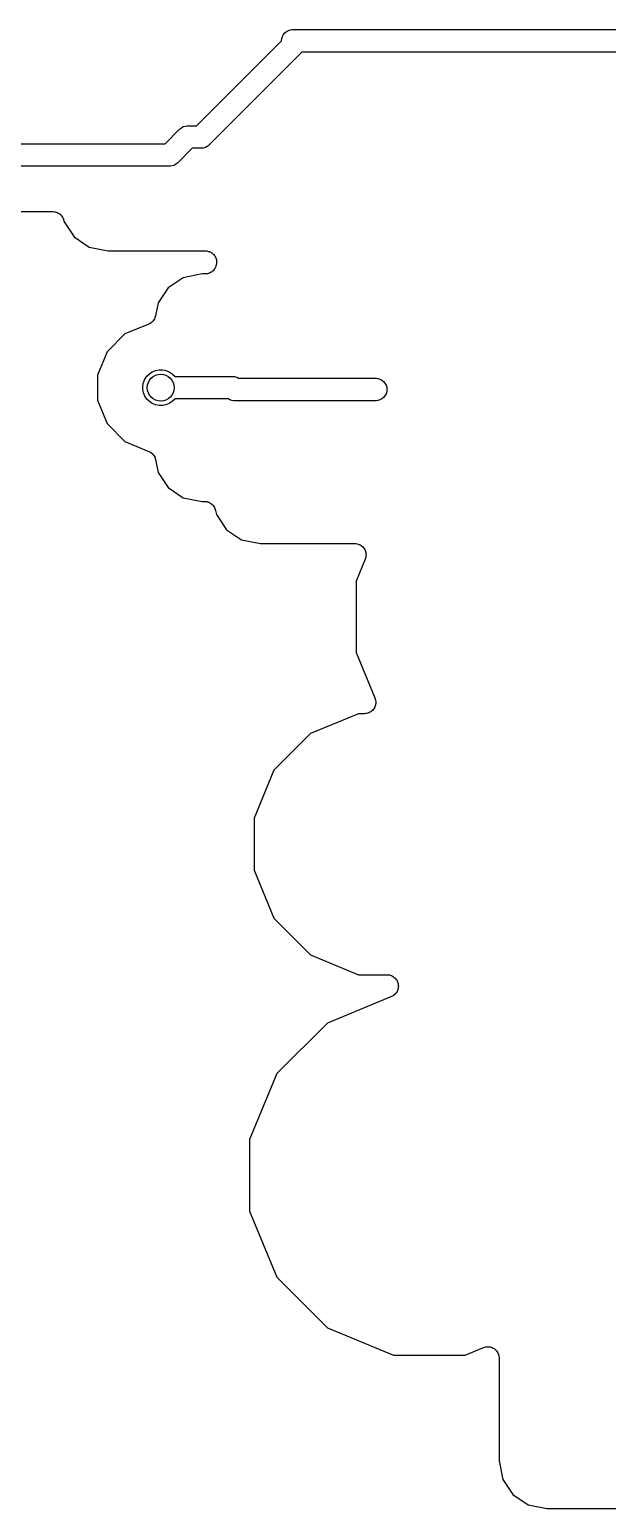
# Model space of a CAD drawing. Extents: x 0.4 to 11.3, y -7.9 to -0.4.
# Drawn here: x 5.871 to 6.126, y -2.863 to -2.213 of the extents above; entities that cross this region are included whole.
import ezdxf

# ---------------------------------------------------------------- set-up
doc = ezdxf.new("R2010")
doc.units = 0
doc.header["$MEASUREMENT"] = 0
doc.layers.add('BLACK', color=7, linetype='CONTINUOUS')

msp = doc.modelspace()

# ---------------------------------------------------------------- linework, layer by layer
at = {"layer": 'BLACK', "linetype": 'CONTINUOUS'}
for p, q in [((5.94481, -2.25492), (5.98226, -2.21747)), ((5.98226, -2.21747), (5.98235, -2.21655)), ((5.98235, -2.21655), (5.98264, -2.21563)), ((5.98264, -2.21563), (5.98309, -2.21477)), ((5.98309, -2.21477), (5.98371, -2.21402)), ((5.98371, -2.21402), (5.98446, -2.21341)), ((5.98446, -2.21341), (5.98531, -2.21295)), ((5.98531, -2.21295), (5.98624, -2.21267)), ((5.98624, -2.21267), (5.98696, -2.2126)), ((5.98696, -2.2126), (5.9872, -2.21257)), ((5.9872, -2.21257), (5.98745, -2.2126)), ((5.98745, -2.2126), (6.54602, -2.2126)), ((5.99051, -2.22314), (5.9505, -2.26315)), ((5.9907, -2.22298), (5.99051, -2.22314)), ((5.99086, -2.2228), (5.9907, -2.22298)), ((5.99115, -2.22244), (5.99086, -2.2228)), ((5.99086, -2.2228), (5.99086, -2.2228)), ((6.54422, -2.22244), (5.99115, -2.22244)), ((5.93103, -2.2628), (5.93729, -2.25653)), ((5.93729, -2.25653), (5.93745, -2.25635)), ((5.93745, -2.25635), (5.93777, -2.25608)), ((5.93777, -2.25608), (5.9382, -2.25573)), ((5.9382, -2.25573), (5.93905, -2.25527)), ((5.93905, -2.25527), (5.93998, -2.25499)), ((5.93998, -2.25499), (5.9407, -2.25492)), ((5.9407, -2.25492), (5.94094, -2.2549)), ((5.9407, -2.25492), (5.9407, -2.25492)), ((5.94094, -2.2549), (5.94119, -2.25492)), ((5.94119, -2.25492), (5.94481, -2.25492)), ((5.3093, -2.2628), (5.93103, -2.2628)), ((5.95035, -2.26334), (5.9496, -2.26395)), ((5.9505, -2.26315), (5.95035, -2.26334)), ((5.94298, -2.26476), (5.93672, -2.27103)), ((5.94661, -2.26476), (5.94298, -2.26476)), ((5.94685, -2.26479), (5.94661, -2.26476)), ((5.94709, -2.26476), (5.94685, -2.26479)), ((5.94782, -2.26469), (5.94709, -2.26476)), ((5.94709, -2.26476), (5.94709, -2.26476)), ((5.94874, -2.26441), (5.94782, -2.26469)), ((5.9496, -2.26395), (5.94874, -2.26441)), ((5.93283, -2.27264), (5.31109, -2.27264)), ((5.93307, -2.27266), (5.93283, -2.27264)), ((5.93331, -2.27264), (5.93307, -2.27266)), ((5.93404, -2.27257), (5.93331, -2.27264)), ((5.93331, -2.27264), (5.93331, -2.27264)), ((5.93496, -2.27229), (5.93404, -2.27257)), ((5.93582, -2.27183), (5.93496, -2.27229)), ((5.93657, -2.27121), (5.93582, -2.27183)), ((5.93672, -2.27103), (5.93657, -2.27121)), ((5.45462, -2.29264), (5.88167, -2.29264)), ((5.88167, -2.29264), (5.8817, -2.29264)), ((5.8817, -2.29264), (5.8817, -2.29264)), ((5.8817, -2.29264), (5.8817, -2.29264)), ((5.8817, -2.29264), (5.88174, -2.29264)), ((5.88174, -2.29264), (5.8822, -2.29269)), ((5.8822, -2.29269), (5.88267, -2.29274)), ((5.88267, -2.29274), (5.88269, -2.29274)), ((5.88269, -2.29274), (5.88271, -2.29275)), ((5.88271, -2.29275), (5.88315, -2.29289)), ((5.88315, -2.29289), (5.8836, -2.29303)), ((5.8836, -2.29303), (5.88362, -2.29304)), ((5.88362, -2.29304), (5.88364, -2.29304)), ((5.88364, -2.29304), (5.88405, -2.29327)), ((5.88405, -2.29327), (5.88446, -2.29349)), ((5.88446, -2.29349), (5.88447, -2.2935)), ((5.88447, -2.2935), (5.88449, -2.29351)), ((5.88449, -2.29351), (5.88485, -2.29381)), ((5.88485, -2.29381), (5.88521, -2.29411)), ((5.88521, -2.29411), (5.88522, -2.29413)), ((5.88522, -2.29413), (5.88524, -2.29414)), ((5.88524, -2.29414), (5.88553, -2.29451)), ((5.88553, -2.29451), (5.88583, -2.29487)), ((5.88583, -2.29487), (5.88584, -2.29488)), ((5.88584, -2.29488), (5.88585, -2.2949)), ((5.88585, -2.2949), (5.88607, -2.29532)), ((5.88607, -2.29532), (5.88629, -2.29573)), ((5.88629, -2.29573), (5.88629, -2.29575)), ((5.88629, -2.29575), (5.8863, -2.29576)), ((5.8863, -2.29576), (5.88643, -2.29621)), ((5.88643, -2.29621), (5.88657, -2.29666)), ((5.88657, -2.29666), (5.88667, -2.29717)), ((5.88667, -2.29717), (5.89109, -2.30379)), ((5.89109, -2.30379), (5.89771, -2.30821)), ((5.89771, -2.30821), (5.906, -2.30986)), ((5.906, -2.30986), (5.94869, -2.30986)), ((5.94869, -2.30986), (5.94873, -2.30986)), ((5.94873, -2.30986), (5.94873, -2.30986)), ((5.94873, -2.30986), (5.94873, -2.30986)), ((5.94873, -2.30986), (5.94876, -2.30986)), ((5.94876, -2.30986), (5.94924, -2.30991)), ((5.94924, -2.30991), (5.9497, -2.30996)), ((5.9497, -2.30996), (5.94972, -2.30997)), ((5.94972, -2.30997), (5.94973, -2.30997)), ((5.94973, -2.30997), (5.95019, -2.31011)), ((5.95019, -2.31011), (5.95064, -2.31025)), ((5.95064, -2.31025), (5.95065, -2.31026)), ((5.95065, -2.31026), (5.95066, -2.31026)), ((5.95066, -2.31026), (5.95108, -2.31049)), ((5.95108, -2.31049), (5.95149, -2.31072)), ((5.95149, -2.31072), (5.95151, -2.31073)), ((5.95151, -2.31073), (5.95152, -2.31073)), ((5.95152, -2.31073), (5.95188, -2.31104)), ((5.95188, -2.31104), (5.95224, -2.31134)), ((5.95224, -2.31134), (5.95225, -2.31135)), ((5.95225, -2.31135), (5.95227, -2.31136)), ((5.95227, -2.31136), (5.95256, -2.31173)), ((5.95256, -2.31173), (5.95286, -2.3121)), ((5.95286, -2.3121), (5.95287, -2.31211)), ((5.95287, -2.31211), (5.95288, -2.31212)), ((5.95288, -2.31212), (5.9531, -2.31254)), ((5.9531, -2.31254), (5.95332, -2.31296)), ((5.95332, -2.31296), (5.95332, -2.31297)), ((5.95332, -2.31297), (5.95333, -2.31299)), ((5.95333, -2.31299), (5.95346, -2.31344)), ((5.95346, -2.31344), (5.9536, -2.31389)), ((5.9536, -2.31389), (5.9536, -2.31391)), ((5.9536, -2.31391), (5.95361, -2.31392)), ((5.95364, -2.31536), (5.9536, -2.31583)), ((5.95361, -2.31392), (5.95365, -2.31439)), ((5.95369, -2.31489), (5.95364, -2.31536)), ((5.95365, -2.31439), (5.95369, -2.31486)), ((5.95369, -2.31486), (5.95369, -2.31488)), ((5.95369, -2.31488), (5.95369, -2.31489)), ((5.93905, -2.32171), (5.93243, -2.32613)), ((5.94734, -2.32006), (5.93905, -2.32171)), ((5.94865, -2.32006), (5.94734, -2.32006)), ((5.94912, -2.32002), (5.94865, -2.32006)), ((5.94959, -2.31997), (5.94912, -2.32002)), ((5.94961, -2.31997), (5.94959, -2.31997)), ((5.94963, -2.31997), (5.94961, -2.31997)), ((5.95007, -2.31983), (5.94963, -2.31997)), ((5.95052, -2.3197), (5.95007, -2.31983)), ((5.95054, -2.31969), (5.95052, -2.3197)), ((5.95056, -2.31968), (5.95054, -2.31969)), ((5.95097, -2.31946), (5.95056, -2.31968)), ((5.95139, -2.31925), (5.95097, -2.31946)), ((5.9514, -2.31924), (5.95139, -2.31925)), ((5.95142, -2.31923), (5.9514, -2.31924)), ((5.95179, -2.31893), (5.95142, -2.31923)), ((5.95215, -2.31864), (5.95179, -2.31893)), ((5.95216, -2.31862), (5.95215, -2.31864)), ((5.95218, -2.31861), (5.95216, -2.31862)), ((5.95248, -2.31825), (5.95218, -2.31861)), ((5.95278, -2.31789), (5.95248, -2.31825)), ((5.95279, -2.31787), (5.95278, -2.31789)), ((5.9528, -2.31786), (5.95279, -2.31787)), ((5.95302, -2.31745), (5.9528, -2.31786)), ((5.95325, -2.31703), (5.95302, -2.31745)), ((5.95326, -2.317), (5.95325, -2.31702)), ((5.95325, -2.31702), (5.95325, -2.31703)), ((5.9534, -2.31655), (5.95326, -2.317)), ((5.95354, -2.3161), (5.9534, -2.31655)), ((5.95355, -2.31607), (5.95354, -2.3161)), ((5.95356, -2.31604), (5.95355, -2.31607)), ((5.95355, -2.31607), (5.95355, -2.31607)), ((5.95355, -2.31607), (5.95355, -2.31607)), ((5.9536, -2.31583), (5.95356, -2.31604)), ((5.93243, -2.32613), (5.92801, -2.33275)), ((5.92801, -2.33275), (5.92688, -2.33844)), ((5.92511, -2.34133), (5.92475, -2.34162)), ((5.92547, -2.34104), (5.92511, -2.34133)), ((5.92549, -2.34102), (5.92547, -2.34104)), ((5.9255, -2.341), (5.92549, -2.34102)), ((5.9258, -2.34064), (5.9255, -2.341)), ((5.9261, -2.34029), (5.9258, -2.34064)), ((5.92611, -2.34027), (5.9261, -2.34029)), ((5.92613, -2.34025), (5.92611, -2.34027)), ((5.92635, -2.33984), (5.92613, -2.34025)), ((5.92657, -2.33944), (5.92635, -2.33984)), ((5.92658, -2.33941), (5.92657, -2.33944)), ((5.92659, -2.33939), (5.92658, -2.33941)), ((5.92672, -2.33895), (5.92659, -2.33939)), ((5.92687, -2.33851), (5.92672, -2.33895)), ((5.92688, -2.33844), (5.92687, -2.33846)), ((5.92687, -2.33846), (5.92687, -2.33846)), ((5.92687, -2.33846), (5.92687, -2.33846)), ((5.92687, -2.33846), (5.92687, -2.33851)), ((5.91334, -2.34645), (5.9055, -2.35429)), ((5.92389, -2.34208), (5.91334, -2.34645)), ((5.9243, -2.34186), (5.92389, -2.34208)), ((5.92471, -2.34165), (5.9243, -2.34186)), ((5.92473, -2.34163), (5.92471, -2.34165)), ((5.92475, -2.34162), (5.92473, -2.34163)), ((5.9055, -2.35429), (5.90126, -2.36453)), ((5.90126, -2.36453), (5.90126, -2.37562)), ((5.92156, -2.36778), (5.92216, -2.36635)), ((5.92216, -2.36635), (5.92302, -2.36506)), ((5.92302, -2.36506), (5.92411, -2.36396)), ((5.92411, -2.36396), (5.9254, -2.3631)), ((5.9254, -2.3631), (5.92684, -2.36251)), ((5.92684, -2.36251), (5.92836, -2.3622)), ((5.92836, -2.3622), (5.92991, -2.3622)), ((5.92991, -2.3622), (5.93143, -2.36251)), ((5.93143, -2.36251), (5.93286, -2.3631)), ((5.93286, -2.3631), (5.93415, -2.36396)), ((5.93415, -2.36396), (5.93525, -2.36506)), ((5.93525, -2.36506), (5.93532, -2.36516)), ((5.93532, -2.36516), (5.96039, -2.36516)), ((5.96039, -2.36516), (5.96063, -2.36513)), ((5.96063, -2.36513), (5.96087, -2.36516)), ((5.96087, -2.36516), (5.96087, -2.36516)), ((5.96087, -2.36516), (5.96159, -2.36523)), ((5.96159, -2.36523), (5.96252, -2.36551)), ((5.96252, -2.36551), (5.96334, -2.36594)), ((5.96334, -2.36594), (6.02386, -2.36594)), ((6.02386, -2.36594), (6.02459, -2.36602)), ((6.02459, -2.36602), (6.02551, -2.3663)), ((6.02551, -2.3663), (6.02637, -2.36675)), ((6.02637, -2.36675), (6.02712, -2.36737)), ((6.02712, -2.36737), (6.02773, -2.36812)), ((5.92126, -2.3693), (5.92156, -2.36778)), ((5.92126, -2.37085), (5.92126, -2.3693)), ((5.92156, -2.37238), (5.92126, -2.37085)), ((5.92216, -2.37381), (5.92156, -2.37238)), ((5.92302, -2.3751), (5.92216, -2.37381)), ((6.02773, -2.37361), (6.02712, -2.37436)), ((6.02773, -2.36812), (6.02819, -2.36897)), ((6.02819, -2.37276), (6.02773, -2.37361)), ((6.02819, -2.36897), (6.02847, -2.3699)), ((6.02847, -2.37183), (6.02819, -2.37276)), ((6.02847, -2.3699), (6.02857, -2.37087)), ((6.02857, -2.37087), (6.02847, -2.37183)), ((5.90126, -2.37562), (5.9055, -2.38587)), ((5.92411, -2.37619), (5.92302, -2.3751)), ((5.9254, -2.37706), (5.92411, -2.37619)), ((5.92684, -2.37765), (5.9254, -2.37706)), ((5.92836, -2.37795), (5.92684, -2.37765)), ((5.92991, -2.37795), (5.92836, -2.37795)), ((5.93143, -2.37765), (5.92991, -2.37795)), ((5.93286, -2.37706), (5.93143, -2.37765)), ((5.93415, -2.37619), (5.93286, -2.37706)), ((5.93525, -2.3751), (5.93415, -2.37619)), ((5.93532, -2.375), (5.93525, -2.3751)), ((5.95871, -2.375), (5.93532, -2.375)), ((5.95952, -2.37543), (5.95871, -2.375)), ((5.96045, -2.37572), (5.95952, -2.37543)), ((5.96118, -2.37579), (5.96045, -2.37572)), ((5.96142, -2.37581), (5.96118, -2.37579)), ((5.96118, -2.37579), (5.96118, -2.37579)), ((5.96166, -2.37579), (5.96142, -2.37581)), ((6.02386, -2.37579), (5.96166, -2.37579)), ((6.02459, -2.37572), (6.02386, -2.37579)), ((6.02551, -2.37543), (6.02459, -2.37572)), ((6.02637, -2.37498), (6.02551, -2.37543)), ((6.02712, -2.37436), (6.02637, -2.37498)), ((5.9055, -2.38587), (5.91334, -2.39371)), ((5.91334, -2.39371), (5.92389, -2.39808)), ((5.92389, -2.39808), (5.92391, -2.39808)), ((5.92391, -2.39808), (5.92391, -2.39809)), ((5.92391, -2.39809), (5.92391, -2.39809)), ((5.92391, -2.39809), (5.92395, -2.3981)), ((5.92395, -2.3981), (5.92436, -2.39833)), ((5.92436, -2.39833), (5.92477, -2.39855)), ((5.92477, -2.39855), (5.92479, -2.39856)), ((5.92479, -2.39856), (5.92481, -2.39858)), ((5.92481, -2.39858), (5.92516, -2.39887)), ((5.92516, -2.39887), (5.92552, -2.39917)), ((5.92552, -2.39917), (5.92554, -2.39919)), ((5.92554, -2.39919), (5.92555, -2.3992)), ((5.92555, -2.3992), (5.92584, -2.39957)), ((5.92584, -2.39957), (5.92614, -2.39993)), ((5.92614, -2.39993), (5.92615, -2.39995)), ((5.92615, -2.39995), (5.92616, -2.39997)), ((5.92616, -2.39997), (5.92638, -2.40038)), ((5.92638, -2.40038), (5.9266, -2.40079)), ((5.9266, -2.40079), (5.9266, -2.40081)), ((5.9266, -2.40081), (5.92661, -2.40083)), ((5.92661, -2.40083), (5.92674, -2.40128)), ((5.92674, -2.40128), (5.92688, -2.40172)), ((5.92688, -2.40172), (5.92801, -2.40741)), ((5.92801, -2.40741), (5.93243, -2.41403)), ((5.93243, -2.41403), (5.93905, -2.41845)), ((5.93905, -2.41845), (5.94734, -2.4201)), ((5.94734, -2.4201), (5.94834, -2.4201)), ((5.94834, -2.4201), (5.94837, -2.4201)), ((5.94837, -2.4201), (5.94837, -2.4201)), ((5.94837, -2.4201), (5.94837, -2.4201)), ((5.94837, -2.4201), (5.94841, -2.4201)), ((5.94841, -2.4201), (5.94888, -2.42015)), ((5.94888, -2.42015), (5.94934, -2.4202)), ((5.94934, -2.4202), (5.94936, -2.4202)), ((5.94936, -2.4202), (5.94938, -2.42021)), ((5.94938, -2.42021), (5.94983, -2.42035)), ((5.94983, -2.42035), (5.95027, -2.42049)), ((5.95027, -2.42049), (5.95029, -2.42049)), ((5.95029, -2.42049), (5.95031, -2.4205)), ((5.95031, -2.4205), (5.95072, -2.42073)), ((5.95072, -2.42073), (5.95113, -2.42095)), ((5.95113, -2.42095), (5.95115, -2.42096)), ((5.95115, -2.42096), (5.95117, -2.42097)), ((5.95117, -2.42097), (5.95152, -2.42127)), ((5.95152, -2.42127), (5.95189, -2.42157)), ((5.95189, -2.42157), (5.9519, -2.42159)), ((5.9519, -2.42159), (5.95191, -2.4216)), ((5.95191, -2.4216), (5.95221, -2.42196)), ((5.95221, -2.42196), (5.9525, -2.42233)), ((5.9525, -2.42233), (5.95251, -2.42234)), ((5.95251, -2.42234), (5.95252, -2.42236)), ((5.95252, -2.42236), (5.95274, -2.42277)), ((5.95274, -2.42277), (5.95296, -2.42319)), ((5.95296, -2.42319), (5.95297, -2.42321)), ((5.95297, -2.42321), (5.95298, -2.42322)), ((5.95298, -2.42322), (5.95311, -2.42367)), ((5.95311, -2.42367), (5.95324, -2.42412)), ((5.95324, -2.42412), (5.9536, -2.42591)), ((5.9536, -2.42591), (5.95802, -2.43253)), ((5.95802, -2.43253), (5.96464, -2.43695)), ((5.96464, -2.43695), (5.97293, -2.4386)), ((5.97293, -2.4386), (6.01441, -2.4386)), ((6.01441, -2.4386), (6.01445, -2.4386)), ((6.01445, -2.4386), (6.01445, -2.4386)), ((6.01445, -2.4386), (6.01445, -2.4386)), ((6.01445, -2.4386), (6.01448, -2.4386)), ((6.01448, -2.4386), (6.01496, -2.43865)), ((6.01496, -2.43865), (6.01542, -2.4387)), ((6.01542, -2.4387), (6.01543, -2.43871)), ((6.01543, -2.43871), (6.01545, -2.43871)), ((6.01545, -2.43871), (6.01591, -2.43885)), ((6.01591, -2.43885), (6.01635, -2.43899)), ((6.01635, -2.43899), (6.01636, -2.439)), ((6.01636, -2.439), (6.01638, -2.439)), ((6.01638, -2.439), (6.0168, -2.43923)), ((6.01903, -2.44551), (6.01504, -2.45514)), ((6.0168, -2.43923), (6.01721, -2.43946)), ((6.01721, -2.43946), (6.01722, -2.43947)), ((6.01722, -2.43947), (6.01723, -2.43947)), ((6.01723, -2.43947), (6.0176, -2.43978)), ((6.0176, -2.43978), (6.01796, -2.44008)), ((6.01796, -2.44008), (6.01797, -2.44009)), ((6.01797, -2.44009), (6.01798, -2.4401)), ((6.01798, -2.4401), (6.01828, -2.44047)), ((6.01828, -2.44047), (6.01858, -2.44084)), ((6.01858, -2.44084), (6.01858, -2.44085)), ((6.01858, -2.44085), (6.01859, -2.44086)), ((6.01859, -2.44086), (6.01881, -2.44129)), ((6.01881, -2.44129), (6.01903, -2.4417)), ((6.01903, -2.4417), (6.01904, -2.44172)), ((6.01917, -2.44506), (6.01903, -2.44551)), ((6.01904, -2.44172), (6.01904, -2.44173)), ((6.01904, -2.44173), (6.01918, -2.44218)), ((6.01931, -2.44461), (6.01917, -2.44506)), ((6.01918, -2.44218), (6.01931, -2.44264)), ((6.01931, -2.44264), (6.01932, -2.44265)), ((6.01936, -2.44411), (6.01931, -2.44458)), ((6.01931, -2.44458), (6.01931, -2.44459)), ((6.01931, -2.44459), (6.01931, -2.44461)), ((6.01932, -2.44265), (6.01932, -2.44266)), ((6.01932, -2.44266), (6.01936, -2.44314)), ((6.01936, -2.44314), (6.01941, -2.44361)), ((6.01941, -2.44363), (6.01936, -2.44411)), ((6.01941, -2.44361), (6.01941, -2.44362)), ((6.01941, -2.44362), (6.01941, -2.44363)), ((6.01504, -2.45514), (6.01504, -2.48659)), ((6.01504, -2.48659), (6.02331, -2.50655)), ((6.02329, -2.51043), (6.02306, -2.51084)), ((6.0233, -2.5104), (6.02329, -2.51041)), ((6.02329, -2.51041), (6.02329, -2.51043)), ((6.02344, -2.50994), (6.0233, -2.5104)), ((6.02331, -2.50655), (6.02332, -2.50659)), ((6.02332, -2.50659), (6.02332, -2.50659)), ((6.02332, -2.50659), (6.02332, -2.50659)), ((6.02332, -2.50659), (6.02333, -2.50662)), ((6.02333, -2.50662), (6.02347, -2.50708)), ((6.02358, -2.5095), (6.02344, -2.50994)), ((6.02347, -2.50708), (6.0236, -2.50753)), ((6.02359, -2.50947), (6.02358, -2.50948)), ((6.02358, -2.50948), (6.02358, -2.5095)), ((6.02364, -2.50899), (6.02359, -2.50947)), ((6.0236, -2.50753), (6.0236, -2.50754)), ((6.0236, -2.50754), (6.0236, -2.50755)), ((6.0236, -2.50755), (6.02364, -2.50803)), ((6.02364, -2.50803), (6.02369, -2.5085)), ((6.02369, -2.50853), (6.02364, -2.50899)), ((6.02369, -2.5085), (6.02369, -2.50851)), ((6.02369, -2.50851), (6.02369, -2.50853)), ((6.01614, -2.51346), (5.99504, -2.5222)), ((6.01869, -2.51346), (6.01614, -2.51346)), ((6.01916, -2.51342), (6.01869, -2.51346)), ((6.01963, -2.51337), (6.01916, -2.51342)), ((6.01965, -2.51337), (6.01963, -2.51337)), ((6.01966, -2.51337), (6.01965, -2.51337)), ((6.02012, -2.51323), (6.01966, -2.51337)), ((6.02057, -2.5131), (6.02012, -2.51323)), ((6.02058, -2.51309), (6.02057, -2.5131)), ((6.02059, -2.51309), (6.02058, -2.51309)), ((6.02102, -2.51286), (6.02059, -2.51309)), ((6.02143, -2.51264), (6.02102, -2.51286)), ((6.02144, -2.51264), (6.02143, -2.51264)), ((6.02145, -2.51263), (6.02144, -2.51264)), ((6.02183, -2.51232), (6.02145, -2.51263)), ((6.02219, -2.51203), (6.02183, -2.51232)), ((6.0222, -2.51202), (6.02219, -2.51203)), ((6.02221, -2.51201), (6.0222, -2.51202)), ((6.02252, -2.51164), (6.02221, -2.51201)), ((6.02282, -2.51128), (6.02252, -2.51164)), ((6.02283, -2.51126), (6.02282, -2.51127)), ((6.02282, -2.51127), (6.02282, -2.51128)), ((6.02306, -2.51084), (6.02283, -2.51126)), ((5.99504, -2.5222), (5.9789, -2.53835)), ((5.9789, -2.53835), (5.97016, -2.55945)), ((5.97016, -2.55945), (5.97016, -2.58228)), ((5.97016, -2.58228), (5.9789, -2.60338)), ((5.9789, -2.60338), (5.99504, -2.61953)), ((5.99504, -2.61953), (6.01614, -2.62827)), ((6.01614, -2.62827), (6.02862, -2.62827)), ((6.02862, -2.62827), (6.02868, -2.62827)), ((6.02868, -2.62827), (6.02868, -2.62827)), ((6.02868, -2.62827), (6.02869, -2.62827)), ((6.02869, -2.62827), (6.02869, -2.62827)), ((6.02869, -2.62827), (6.02918, -2.62832)), ((6.02918, -2.62832), (6.02965, -2.62838)), ((6.02965, -2.62838), (6.02966, -2.62838)), ((6.02966, -2.62838), (6.02966, -2.62838)), ((6.02966, -2.62838), (6.03014, -2.62853)), ((6.03014, -2.62853), (6.03059, -2.62867)), ((6.03059, -2.62867), (6.03059, -2.62867)), ((6.03059, -2.62867), (6.03059, -2.62867)), ((6.03059, -2.62867), (6.03101, -2.6289)), ((6.03101, -2.6289), (6.03144, -2.62914)), ((6.03144, -2.62914), (6.03144, -2.62914)), ((6.03144, -2.62914), (6.03145, -2.62914)), ((6.03145, -2.62914), (6.03181, -2.62945)), ((6.03181, -2.62945), (6.03219, -2.62976)), ((6.03219, -2.62976), (6.03219, -2.62977)), ((6.03219, -2.62977), (6.0322, -2.62977)), ((6.0322, -2.62977), (6.03251, -2.63016)), ((6.03251, -2.63016), (6.0328, -2.63052)), ((6.0328, -2.63052), (6.0328, -2.63053)), ((6.0328, -2.63053), (6.03281, -2.63053)), ((6.03281, -2.63053), (6.03304, -2.63097)), ((6.03304, -2.63097), (6.03326, -2.63139)), ((6.03326, -2.63139), (6.03326, -2.63139)), ((6.03326, -2.63139), (6.03326, -2.63139)), ((6.03326, -2.63139), (6.03339, -2.63185)), ((6.03352, -2.63427), (6.03338, -2.63474)), ((6.03339, -2.63185), (6.03353, -2.63232)), ((6.03357, -2.63379), (6.03352, -2.63426)), ((6.03352, -2.63426), (6.03352, -2.63427)), ((6.03352, -2.63427), (6.03352, -2.63427)), ((6.03353, -2.63232), (6.03353, -2.63233)), ((6.03353, -2.63233), (6.03353, -2.63233)), ((6.03353, -2.63233), (6.03358, -2.63281)), ((6.03362, -2.6333), (6.03357, -2.63379)), ((6.03358, -2.63281), (6.03362, -2.63329)), ((6.03362, -2.63329), (6.03362, -2.6333)), ((6.03362, -2.6333), (6.03362, -2.6333)), ((6.03054, -2.63789), (6.00246, -2.64952)), ((6.03097, -2.63766), (6.03054, -2.63789)), ((6.03139, -2.63743), (6.03097, -2.63766)), ((6.0314, -2.63743), (6.03139, -2.63743)), ((6.03139, -2.63743), (6.03139, -2.63743)), ((6.03177, -2.63712), (6.0314, -2.63743)), ((6.03215, -2.63682), (6.03177, -2.63712)), ((6.03247, -2.63643), (6.03215, -2.63681)), ((6.03215, -2.63681), (6.03215, -2.63681)), ((6.03215, -2.63681), (6.03215, -2.63682)), ((6.03277, -2.63606), (6.03247, -2.63643)), ((6.03301, -2.63562), (6.03277, -2.63606)), ((6.03277, -2.63606), (6.03277, -2.63606)), ((6.03277, -2.63606), (6.03277, -2.63606)), ((6.03323, -2.63521), (6.03301, -2.63562)), ((6.03324, -2.6352), (6.03323, -2.6352)), ((6.03323, -2.6352), (6.03323, -2.63521)), ((6.03338, -2.63474), (6.03324, -2.6352)), ((6.00246, -2.64952), (5.98022, -2.67175)), ((5.98022, -2.67175), (5.96819, -2.70081)), ((5.96819, -2.70081), (5.96819, -2.73226)), ((5.96819, -2.73226), (5.98022, -2.76132)), ((5.98022, -2.76132), (6.00246, -2.78356)), ((6.00246, -2.78356), (6.03152, -2.79559)), ((6.03152, -2.79559), (6.06297, -2.79559)), ((6.06297, -2.79559), (6.07102, -2.79225)), ((6.07102, -2.79225), (6.07106, -2.79224)), ((6.07106, -2.79224), (6.07109, -2.79223)), ((6.07106, -2.79224), (6.07106, -2.79224)), ((6.07106, -2.79224), (6.07106, -2.79224)), ((6.07109, -2.79223), (6.07155, -2.7921)), ((6.07155, -2.7921), (6.072, -2.79196)), ((6.072, -2.79196), (6.07201, -2.79196)), ((6.07201, -2.79196), (6.07202, -2.79196)), ((6.07202, -2.79196), (6.0725, -2.79192)), ((6.0725, -2.79192), (6.07297, -2.79187)), ((6.07297, -2.79187), (6.07298, -2.79188)), ((6.07298, -2.79188), (6.073, -2.79187)), ((6.073, -2.79187), (6.07347, -2.79193)), ((6.07347, -2.79193), (6.07394, -2.79198)), ((6.07394, -2.79198), (6.07395, -2.79198)), ((6.07395, -2.79198), (6.07397, -2.79198)), ((6.07397, -2.79198), (6.07442, -2.79212)), ((6.07442, -2.79212), (6.07487, -2.79226)), ((6.07487, -2.79226), (6.07488, -2.79227)), ((6.07488, -2.79227), (6.0749, -2.79228)), ((6.0749, -2.79228), (6.07531, -2.7925)), ((6.07531, -2.7925), (6.07573, -2.79273)), ((6.07573, -2.79273), (6.07574, -2.79274)), ((6.07574, -2.79274), (6.07575, -2.79274)), ((6.07575, -2.79274), (6.07612, -2.79305)), ((6.07612, -2.79305), (6.07648, -2.79335)), ((6.07648, -2.79335), (6.07649, -2.79336)), ((6.07649, -2.79336), (6.0765, -2.79337)), ((6.0765, -2.79337), (6.0768, -2.79374)), ((6.0768, -2.79374), (6.0771, -2.79411)), ((6.0771, -2.79411), (6.07711, -2.79412)), ((6.07711, -2.79412), (6.07711, -2.79413)), ((6.07711, -2.79413), (6.07733, -2.79455)), ((6.07733, -2.79455), (6.07756, -2.79497)), ((6.07756, -2.79497), (6.07756, -2.79498)), ((6.07756, -2.79498), (6.07757, -2.79499)), ((6.07757, -2.79499), (6.0777, -2.79545)), ((6.0777, -2.79545), (6.07784, -2.7959)), ((6.07784, -2.7959), (6.07784, -2.79592)), ((6.07784, -2.79592), (6.07785, -2.79593)), ((6.07785, -2.79593), (6.07789, -2.79641)), ((6.07789, -2.79641), (6.07794, -2.79687)), ((6.07794, -2.79687), (6.07794, -2.84203)), ((6.07794, -2.84203), (6.07959, -2.85032)), ((6.07959, -2.85032), (6.08401, -2.85694)), ((6.08401, -2.85694), (6.09062, -2.86136)), ((6.09062, -2.86136), (6.09892, -2.86301)), ((6.09892, -2.86301), (6.1688, -2.86301))]:
    msp.add_line(p, q, dxfattribs=at)
at = {"layer": 'BLACK'}
msp.add_circle((5.92913, -2.37008), 0.00591, dxfattribs=at)

doc.saveas('drawing.dxf')
